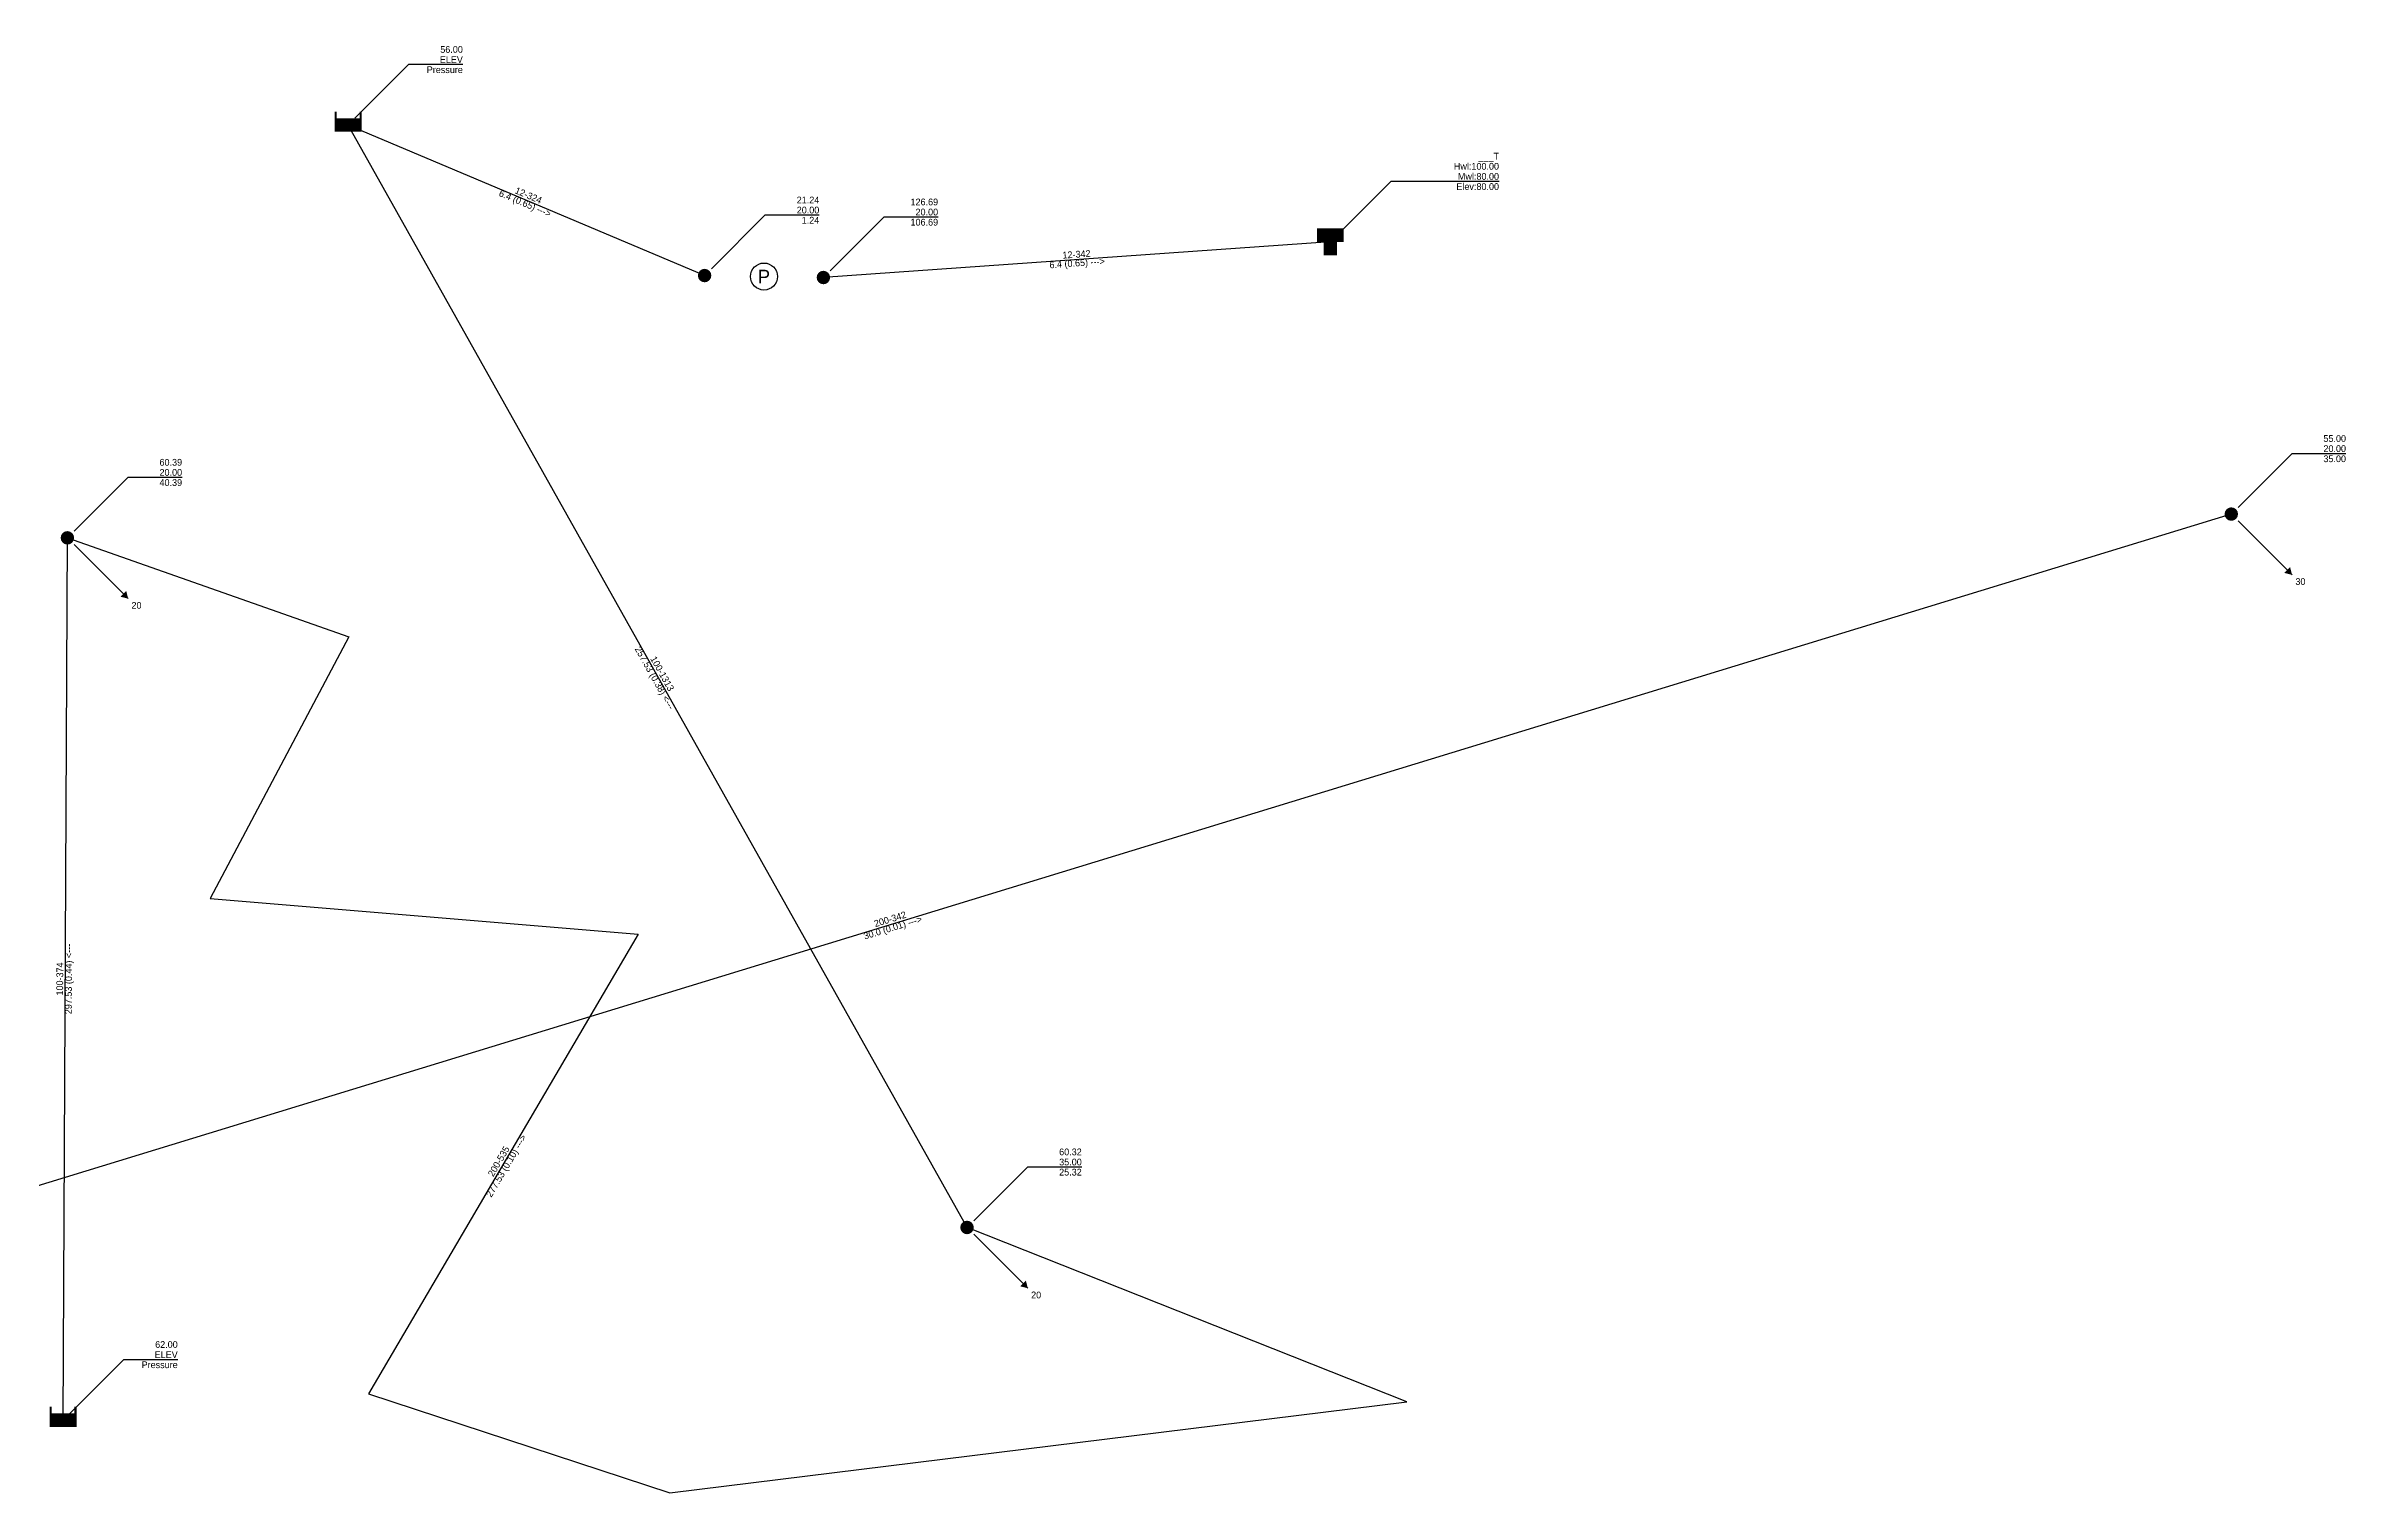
# Model space of a CAD drawing. Header units: metres. Extents: x -5986 to 7855, y 3671 to 9239.
# Drawn here: x -667 to 7855, y 3671 to 9032 of the extents above; entities that cross this region are included whole.
import ezdxf
from ezdxf.enums import TextEntityAlignment as Align

# ---------------------------------------------------------------- set-up
doc = ezdxf.new("R2010")
doc.units = ezdxf.units.M

# ---------------------------------------------------------------- blocks, each defined once
blk = doc.blocks.new('tank')
for points in [[(100, 0), (100, 100), (-100, 100), (-100, 0)], [(50, 0), (50, -100), (-50, -100), (-50, 0)]]:
    blk.add_hatch(color=7).paths.add_polyline_path(points)
blk = doc.blocks.new('reservoir')
for points in [[(-100, 50), (-100, 100), (-85, 100), (-85, 50)], [(100, -50), (100, 50), (-100, 50), (-100, -50)], [(100, 50), (100, 100), (85, 100), (85, 50)]]:
    blk.add_hatch(color=7).paths.add_polyline_path(points)
blk = doc.blocks.new('junction')
h = blk.add_hatch(color=7)
edge = h.paths.add_edge_path()
edge.add_ellipse((0, 0), major_axis=(0, 50), ratio=1, start_angle=0, end_angle=360)
blk = doc.blocks.new('pump')
blk.add_circle((0, 0), 100)
blk.add_text('P', height=100).set_placement((0, 0), align=Align.MIDDLE_CENTER)
blk = doc.blocks.new('arrow')
blk.add_hatch(color=2).paths.add_polyline_path([(0, 0), (30, -50), (-30, -50)])

msp = doc.modelspace()

# ---------------------------------------------------------------- linework, layer by layer
at = {"color": 210}
for points in [[(477.936, 8764.546), (677.936, 8964.546), (877.936, 8964.546)], [(4117.033, 8331.669), (4317.033, 8531.669), (4717.033, 8531.669)], [(1798.576, 8206.942), (1998.576, 8406.942), (2198.576, 8406.942)], [(2238.789, 8199.605), (2438.789, 8399.605), (2638.789, 8399.605)], [(7455.25, 7323.091), (7655.25, 7523.091), (7855.25, 7523.091)], [(-562.372, 7234.985), (-362.372, 7434.985), (-162.372, 7434.985)], [(2770.962, 4679.919), (2970.962, 4879.919), (3170.962, 4879.919)], [(-578.576, 3966.221), (-378.576, 4166.221), (-178.576, 4166.221)]]:
    msp.add_lwpolyline(points, dxfattribs=at)
for points in [[(2745.962, 4654.919), (452.936, 8739.546)], [(1773.576, 8181.942), (452.936, 8739.546)], [(4092.033, 8306.669), (2213.789, 8174.605)], [(7430.25, 7298.091), (-2496.329, 4258.443)], [(-603.576, 3941.221), (-587.372, 7209.985)], [(-587.372, 7209.985), (455.213, 6842.878)], [(455.213, 6842.878), (-58.737, 5873.715)], [(-58.737, 5873.715), (1527.166, 5741.557)], [(1527.166, 5741.557), (528.634, 4038.179)], [(4375.918, 4008.811), (2745.962, 4654.919)], [(528.634, 4038.179), (1644.64, 3671.072)], [(1644.64, 3671.072), (4375.918, 4008.811)]]:
    msp.add_lwpolyline(points)
at = {"color": 2}
for points in [[(7455.25, 7273.091), (7655.25, 7073.091)], [(-562.372, 7184.985), (-362.372, 6984.985)], [(2770.962, 4629.919), (2970.962, 4429.919)]]:
    msp.add_lwpolyline(points, dxfattribs=at)

# ---------------------------------------------------------------- block references
at = {"xscale": 0.5, "yscale": 0.5}
for name, p in [('reservoir', (452.936, 8739.546)), ('tank', (4092.033, 8306.669)), ('junction', (1773.576, 8181.942)), ('pump', (1993.6825, 8178.2735)), ('junction', (2213.789, 8174.605)), ('junction', (7430.25, 7298.091)), ('junction', (-587.372, 7209.985)), ('junction', (2745.962, 4654.919)), ('reservoir', (-603.576, 3941.221))]:
    msp.add_blockref(name, p, dxfattribs=at)
at = {"xscale": 0.5, "yscale": 0.5, "rotation": 225}
for p in [(7655.25, 7073.091), (-362.372, 6984.985), (2970.962, 4429.919)]:
    msp.add_blockref('arrow', p, dxfattribs=at)

# ---------------------------------------------------------------- texts
at = {"color": 210}
for s, p in [('Pressure', (877.936, 8944.546)), ('ELEV', (877.936, 8982.046)), ('56.00', (877.936, 9019.546)), ('___T', (4717.033, 8624.169)), ('Hwl:100.00', (4717.033, 8586.669)), ('Elev:80.00', (4717.033, 8511.669)), ('Mwl:80.00', (4717.033, 8549.169)), ('21.24', (2198.576, 8461.942)), ('20.00', (2198.576, 8424.442)), ('126.69', (2638.789, 8454.605)), ('1.24', (2198.576, 8386.942)), ('106.69', (2638.789, 8379.605)), ('20.00', (2638.789, 8417.105)), ('55.00', (7855.25, 7578.091)), ('60.39', (-162.372, 7489.985)), ('35.00', (7855.25, 7503.091)), ('20.00', (7855.25, 7540.591)), ('40.39', (-162.372, 7414.985)), ('20.00', (-162.372, 7452.485)), ('60.32', (3170.962, 4934.919)), ('35.00', (3170.962, 4897.419)), ('25.32', (3170.962, 4859.919)), ('ELEV', (-178.576, 4183.721)), ('62.00', (-178.576, 4221.221)), ('Pressure', (-178.576, 4146.221))]:
    msp.add_text(s, height=25, dxfattribs=at).set_placement(p, align=Align.MIDDLE_RIGHT)
for s, rotation, p in [('6.4 (0.65) --->', -22.89056802, (1113.256, 8460.744)), ('6.4 (0.65) --->', 4.02198923, (3152.911, 8240.637)), ('257.53 (0.38) <---', -60.69103742, (1599.449, 6697.2325)), ('30.0 (0.01) --->', 17.0252716, (2466.9605, 5778.267)), ('297.53 (0.44) <---', 89.71597423, (-595.474, 5575.603)), ('277.53 (0.10) --->', 59.62087226, (1027.9, 4889.868))]:
    msp.add_text(s, height=25, rotation=rotation).set_placement(p, align=Align.TOP_CENTER)
for s, rotation, p in [('12-324', -22.89056802, (1113.256, 8460.744)), ('12-342', 4.02198923, (3152.911, 8240.637)), ('100-1313', -60.69103742, (1599.449, 6697.2325)), ('200-342', 17.0252716, (2466.9605, 5778.267)), ('100-374', 89.71597423, (-595.474, 5575.603)), ('200-535', 59.62087226, (1027.9, 4889.868))]:
    msp.add_text(s, height=25, rotation=rotation).set_placement(p, align=Align.BOTTOM_CENTER)
at = {"color": 2}
for s, p in [('30', (7667.75, 7060.591)), ('20', (-349.872, 6972.485)), ('20', (2983.462, 4417.419))]:
    msp.add_text(s, height=25, dxfattribs=at).set_placement(p, align=Align.TOP_LEFT)

doc.saveas('drawing.dxf')
